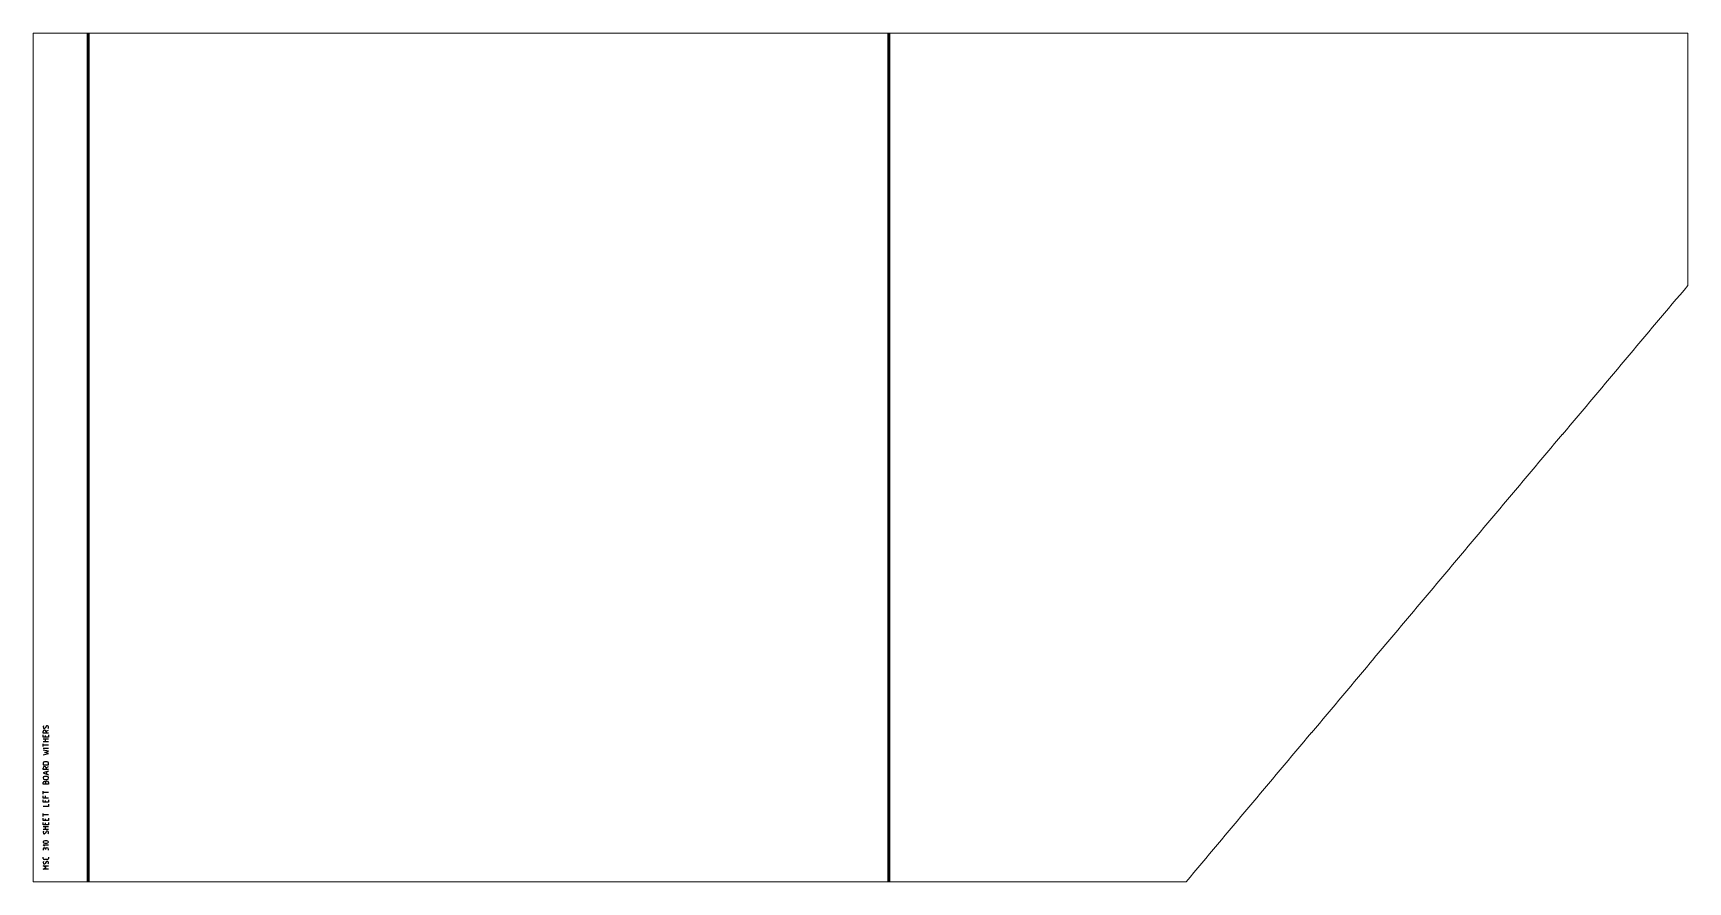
# Model space of a CAD drawing. Header units: millimetres. Extents: x 0 to 1909, y 7 to 987.
import ezdxf

# ---------------------------------------------------------------- set-up
doc = ezdxf.new("R2010")
doc.units = ezdxf.units.MM
for name, color, linetype, lineweight in [('IV_BEND', 250, 'Continuous', 50), ('IV_MARK_SURFACE', 2, 'Continuous', 25), ('IV_OUTER_PROFILE', 7, 'Continuous', 5)]:
    doc.layers.add(name, color=color, linetype=linetype, lineweight=lineweight)

msp = doc.modelspace()

# ---------------------------------------------------------------- linework, layer by layer
at = {"layer": 'IV_BEND'}
for p, q in [((63.4, 986.9), (63.4, 6.9)), ((987.4, 986.9), (987.4, 6.9))]:
    msp.add_line(p, q, dxfattribs=at)
at = {"layer": 'IV_MARK_SURFACE'}
for p, q in [((11.6, 178.7), (11.6, 180.4)), ((15, 178.7), (11.6, 178.7)), ((11.6, 174), (11.6, 176.7)), ((14.3, 174), (11.6, 174)), ((11.6, 172), (14.3, 172)), ((15, 186.5), (14, 184.8)), ((14.3, 174), (14.3, 176)), ((17.7, 174), (14.3, 174)), ((14.3, 172), (17.7, 172)), ((14.3, 168.6), (14.3, 172)), ((15, 180.8), (17.7, 182.1)), ((15, 180.4), (15, 178.7)), ((17.7, 178.7), (15, 178.7)), ((17.7, 176.7), (17.7, 174)), ((14.3, 168.6), (11.6, 168.6)), ((11.6, 164.9), (11.6, 166.5)), ((17.7, 164.9), (11.6, 164.9)), ((11.6, 163.2), (11.6, 164.9)), ((17.7, 161.1), (11.6, 161.1)), ((17.7, 157.7), (11.6, 159.1)), ((11.6, 153.7), (17.7, 155)), ((13.6, 156.4), (17.7, 157.7)), ((17.7, 155), (13.6, 156.4)), ((17.7, 168.6), (14.3, 168.6)), ((11.6, 144.2), (11.6, 142.1)), ((11.6, 142.1), (17.7, 142.1)), ((11.6, 136.7), (11.6, 138.4)), ((15, 136.7), (11.6, 136.7)), ((17.7, 134.7), (11.6, 132.7)), ((16.3, 145.5), (13, 145.5)), ((15, 138.8), (17.7, 140.1)), ((15, 138.4), (15, 136.7)), ((17.7, 136.7), (15, 136.7)), ((16, 131.3), (16, 134)), ((17.7, 142.1), (17.7, 144.2)), ((11.6, 132.7), (17.7, 130.6)), ((11.6, 119.8), (11.6, 121.5)), ((14.3, 119.8), (11.6, 119.8)), ((16, 128.6), (13.3, 128.6)), ((13.3, 125.2), (16, 125.2)), ((14.3, 121.5), (14.3, 119.8)), ((17.7, 119.8), (14.3, 119.8)), ((17.7, 121.5), (17.7, 119.8)), ((11.6, 110), (11.6, 111.6)), ((17.7, 110), (11.6, 110)), ((11.6, 108.3), (11.6, 110)), ((11.6, 103.5), (11.6, 106.2)), ((14.3, 103.5), (11.6, 103.5)), ((11.6, 98.8), (11.6, 101.5)), ((14.3, 98.8), (11.6, 98.8)), ((14.3, 103.5), (14.3, 106.2)), ((17.7, 103.5), (14.3, 103.5)), ((14.3, 98.8), (14.3, 100.8)), ((17.7, 98.8), (14.3, 98.8)), ((17.7, 101.5), (17.7, 98.8)), ((17.7, 96.7), (17.7, 94)), ((17.7, 94), (11.6, 94)), ((11.6, 84.2), (11.6, 85.9)), ((17.7, 84.2), (11.6, 84.2)), ((11.6, 82.5), (11.6, 84.2)), ((11.6, 77.8), (11.6, 80.5)), ((14.3, 77.8), (11.6, 77.8)), ((14.3, 77.8), (14.3, 79.8)), ((17.7, 77.8), (14.3, 77.8)), ((17.7, 80.5), (17.7, 77.8)), ((11.6, 73), (11.6, 75.7)), ((14.3, 73), (11.6, 73)), ((11.6, 71), (14.3, 71)), ((14.3, 67.6), (11.6, 67.6)), ((15, 64.9), (14, 63.2)), ((14.3, 73), (14.3, 75)), ((17.7, 73), (14.3, 73)), ((14.3, 71), (17.7, 71)), ((14.3, 67.6), (14.3, 71)), ((17.7, 67.6), (14.3, 67.6)), ((17.7, 75.7), (17.7, 73)), ((13, 48.3), (11.6, 49.6)), ((11.6, 49.6), (17.7, 49.6)), ((11.6, 44.9), (11.6, 43.5)), ((14.3, 44.5), (14.3, 44.2)), ((17.7, 43.5), (17.7, 44.5)), ((11.6, 34), (11.6, 35.4)), ((15, 23.5), (11.6, 25.6)), ((11.6, 25.6), (17.7, 25.6)), ((11.6, 21.5), (15, 23.5)), ((17.7, 21.5), (11.6, 21.5)), ((16.3, 32.7), (13, 32.7)), ((15, 30), (14, 28.3)), ((17.7, 35.4), (17.7, 34))]:
    msp.add_line(p, q, dxfattribs=at)
for centre, radius, start, end in [((14.5, 185.9), 2.86, 151.7153, 208.2847), ((13.3, 180.4), 1.69, 0, 180), ((12.8, 185.5), 1.35, 229.6263, 329.2984), ((16.2, 185.8), 1.46, 2.3685, 149.559), ((15.5, 185.4), 2.28, 326.4174, 10.9627), ((13, 144.2), 1.36, 90, 180), ((13.3, 138.4), 1.69, 0, 180), ((16.3, 144.2), 1.36, 0, 90), ((13.3, 126.9), 1.69, 90, 270), ((13, 121.5), 1.36, 0, 180), ((16, 121.5), 1.69, 0, 180), ((16, 126.9), 1.69, 270, 90), ((14.5, 64.2), 2.86, 151.7153, 208.2847), ((12.8, 63.9), 1.35, 229.6263, 329.2984), ((16.2, 64.1), 1.46, 2.3685, 149.559), ((15.5, 63.8), 2.28, 326.4174, 10.9627), ((12.7, 53), 1.1, 112.4119, 247.5881), ((13, 44.9), 1.36, 0, 180), ((14.7, 45.8), 8.54, 73.8661, 106.1339), ((14.7, 60.2), 8.54, 253.8661, 286.1339), ((16, 44.5), 1.69, 0, 180), ((16.6, 53), 1.1, 293.0373, 66.9627), ((13, 34), 1.36, 180, 270), ((14.5, 29.3), 2.86, 151.7153, 208.2847), ((12.8, 29), 1.35, 229.6263, 329.2984), ((16.2, 29.2), 1.46, 2.3685, 149.559), ((16.3, 34), 1.36, 270, 0), ((15.5, 28.9), 2.28, 326.4174, 10.9627)]:
    msp.add_arc(centre, radius, start, end, dxfattribs=at)
at = {"layer": 'IV_OUTER_PROFILE'}
for p, q in [((0, 986.9), (1909.1, 986.9)), ((0, 6.9), (0, 986.9)), ((1909.1, 986.9), (1909.1, 695.6)), ((1330.2, 6.9), (0, 6.9))]:
    msp.add_line(p, q, dxfattribs=at)
for centre, radius, start, end in [((342628, -286231.9), 445439.9, 139.89846, 139.912914), ((374144.4, -312754.6), 486631.3, 139.913322, 139.926556), ((411988.4, -344587.2), 536083.2, 139.926963, 139.93898), ((458286.8, -383514.8), 596572.1, 139.939386, 139.950187), ((516240, -432223), 672275.9, 139.9505926, 139.9601794), ((590896.8, -494948.9), 769785.7, 139.9605843, 139.9689584), ((690714.5, -578789.7), 900142.3, 139.9693627, 139.9765253), ((831019.5, -696607.6), 1083354.1, 139.9769292, 139.9828813)]:
    msp.add_arc(centre, radius, start, end, dxfattribs=at)

doc.saveas('drawing.dxf')
